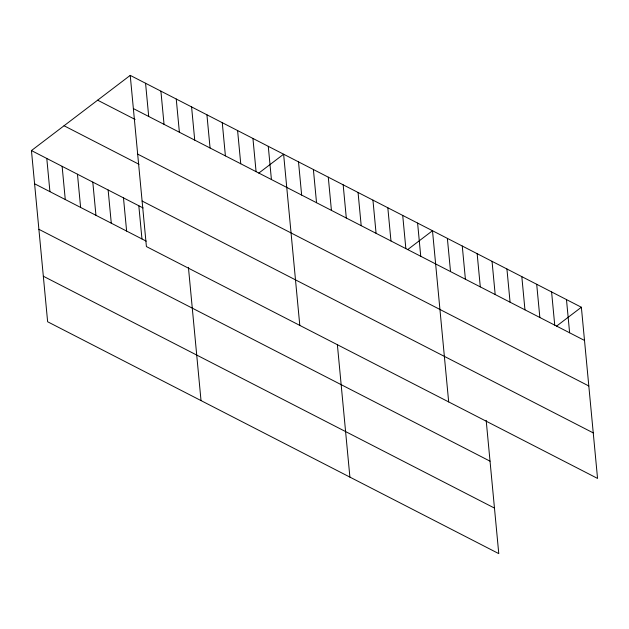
<?xml version="1.0" encoding="UTF-8"?>
<svg xmlns="http://www.w3.org/2000/svg" width="629" height="629" viewBox="0 0 629 629"><rect width="100%" height="100%" fill="white"/><g stroke="black" fill="none" stroke-linecap="round" stroke-linejoin="round"><path stroke-width="0.94" d="M486.178 420.376L498.773 553.622L47.631 321.757L31.45 150.575L130.227 75.378L581.369 307.243L597.55 478.425L146.408 246.568L130.227 75.378M258.778 173.117L283.616 154.215L299.797 325.397M407.655 249.634L432.493 230.725L448.674 401.915M556.531 326.144L581.369 307.243M133.364 108.581L584.506 340.446M97.629 100.192L135.125 119.463M137.672 154.113L588.815 385.978M64.048 125.761L139.033 164.303M142.107 201.028L593.249 432.894M31.45 150.575L143.082 207.947M34.587 183.77L146.219 241.143M38.896 229.31L490.03 461.167M43.33 276.225L494.465 508.083M566.477 299.593L569.622 332.788M551.594 291.942L554.731 325.138M536.702 284.292L539.847 317.488M521.818 276.634L524.956 309.838M506.927 268.984L510.072 302.187M492.043 261.334L495.18 294.537M477.152 253.684L480.297 286.879M462.268 246.033L465.405 279.229M447.376 238.383L450.521 271.579M417.601 223.075L420.746 256.278M402.717 215.425L405.854 248.628M387.826 207.774L390.971 240.978M372.942 200.124L376.079 233.32M358.058 192.474L361.195 225.669M343.167 184.824L346.304 218.019M328.283 177.166L331.42 210.369M337.388 344.81L349.897 477.104M313.391 169.516L316.529 202.719M298.508 161.865L301.645 195.069M268.276 146.329L271.413 179.532M252.937 138.451L256.074 171.646M237.597 130.565L240.742 163.768M222.265 122.679L225.402 155.882M206.925 114.8L210.062 147.996M191.586 106.914L194.723 140.118M176.246 99.028L179.383 132.232M188.425 267.349L201.021 400.587M160.906 91.15L164.043 124.345M145.566 83.264L148.703 116.467M138.82 205.754L141.957 238.957M123.481 197.876L126.618 231.071M108.141 189.989L111.286 223.193M92.801 182.103L95.946 215.307M77.469 174.225L80.606 207.421M62.129 166.339L65.267 199.542M46.79 158.453L49.927 191.656"/></g></svg>
